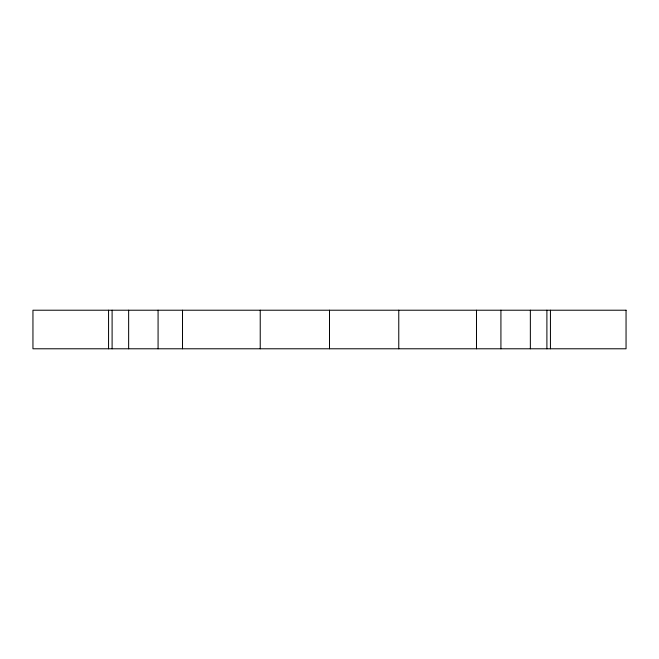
<?xml version="1.0" encoding="UTF-8"?>
<svg xmlns="http://www.w3.org/2000/svg" width="659" height="659" viewBox="0 0 659 659"><rect width="100%" height="100%" fill="white"/><g stroke="black" fill="none" stroke-linecap="round" stroke-linejoin="round"><path stroke-width="0.99" d="M550.438 310.216L550.438 348.784M546.896 310.216L546.896 348.784M530.355 310.216L530.355 348.784M500.922 310.216L500.922 348.784M476.49 310.216L476.49 348.784M398.769 310.216L398.769 348.784M329.5 310.216L329.5 348.784M260.231 310.216L260.231 348.784M182.51 310.216L182.51 348.784M158.078 310.216L158.078 348.784M128.645 310.216L128.645 348.784M112.104 310.216L112.104 348.784M108.562 310.216L108.562 348.784M626.05 310.216L32.95 310.216L32.95 348.784L626.05 348.784L626.05 310.216"/></g></svg>
